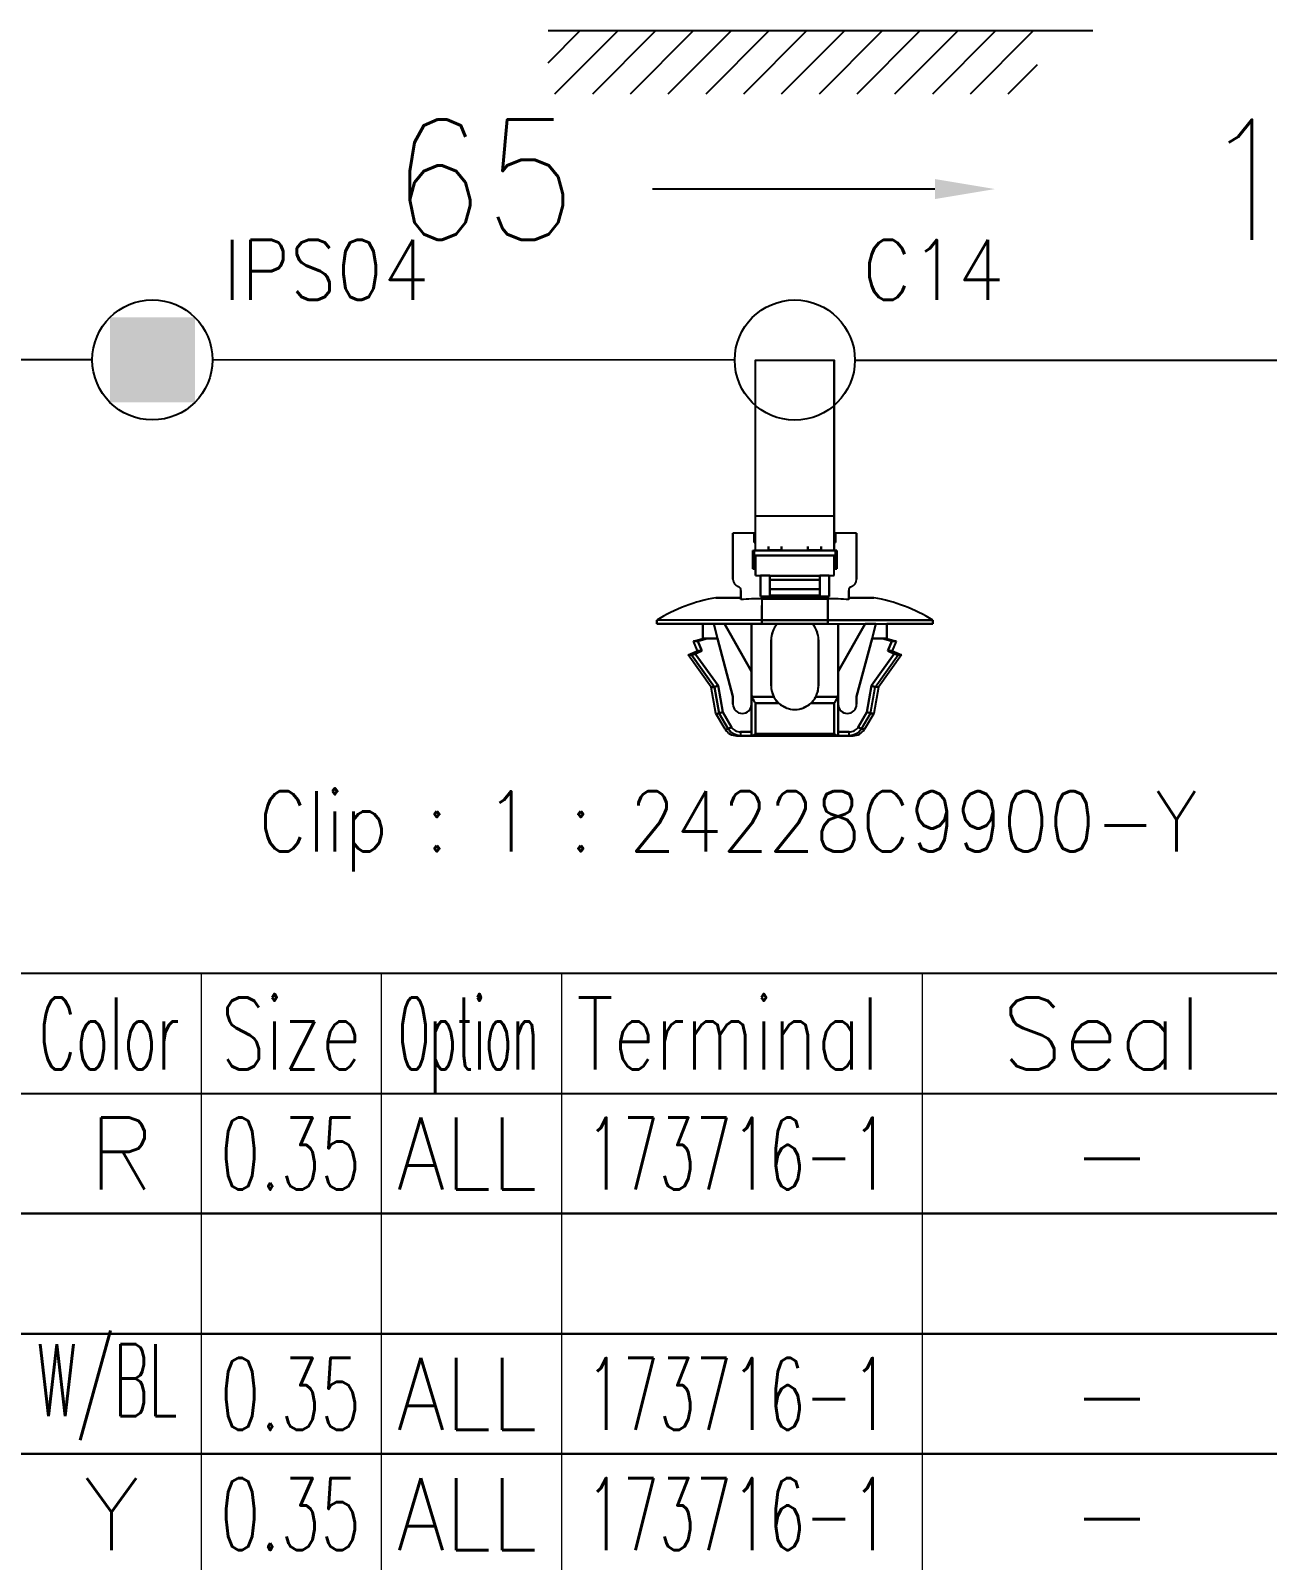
# Model space of a CAD drawing. Header units: inches. Extents: x 47316 to 59086, y 3141 to 11743.
# Drawn here: x 52301.2 to 52352.6, y 8429.2 to 8492.9 of the extents above; entities that cross this region are included whole.
import ezdxf

# ---------------------------------------------------------------- set-up
doc = ezdxf.new("R2010")
doc.units = ezdxf.units.IN
doc.header["$MEASUREMENT"] = 0
doc.styles.get("Standard").update_dxf_attribs({"font": ''})
doc.styles.get('Standard').set_extended_font_data('SimSun')
doc.linetypes.add('_VH_OTCON', pattern='A,0.0001,[7,VeSys.shx,S=0.1,R=0,X=0,Y=0],-0.4,[7,VeSys.shx,S=0.1,R=0,X=0,Y=0],-0.4,["X",Standard,S=1,R=0,X=-0.5,Y=-0.5],-0.0001,[7,VeSys.shx,S=0.1,R=0,X=0,Y=0],-0.4', length=1.2002)

msp = doc.modelspace()

# ---------------------------------------------------------------- linework, layer by layer
at = {"color": 0, "lineweight": -2}
for p, q in [((52322.704, 8491.55, 0), (52324.042, 8492.888, 0)), ((52322.704, 8492.888, 0), (52345.36, 8492.888, 0)), ((52322.986, 8490.26, 0), (52325.614, 8492.888, 0)), ((52324.557, 8490.26, 0), (52327.185, 8492.888, 0)), ((52326.129, 8490.26, 0), (52328.757, 8492.888, 0)), ((52327.7, 8490.26, 0), (52330.328, 8492.888, 0)), ((52329.272, 8490.26, 0), (52331.9, 8492.888, 0)), ((52330.843, 8490.26, 0), (52333.471, 8492.888, 0)), ((52332.415, 8490.26, 0), (52335.043, 8492.888, 0)), ((52333.986, 8490.26, 0), (52336.615, 8492.888, 0)), ((52335.558, 8490.26, 0), (52338.186, 8492.888, 0)), ((52337.129, 8490.26, 0), (52339.758, 8492.888, 0)), ((52338.701, 8490.26, 0), (52341.329, 8492.888, 0)), ((52340.273, 8490.26, 0), (52342.901, 8492.888, 0)), ((52341.844, 8490.26, 0), (52343.066, 8491.482, 0))]:
    msp.add_line(p, q, dxfattribs=at)
at = {"color": 7, "lineweight": -2}
msp.add_line((52338.794, 8486.294), (52327.046, 8486.294), dxfattribs=at)
at = {"color": 0, "linetype": '_VH_OTCON', "lineweight": -2, "ltscale": 5}
for p, q in [((52303.741, 8479.186), (52288.611, 8479.184)), ((52330.465, 8479.179), (52308.741, 8479.186)), ((52335.465, 8479.179), (52374.544, 8479.179))]:
    msp.add_line(p, q, dxfattribs=at)
at = {"color": 0, "ltscale": 0.378893}
msp.add_line((52334.607, 8472.679), (52334.607, 8479.179), dxfattribs=at)
at = {"color": 0, "ltscale": 0.37888}
msp.add_line((52334.607, 8472.679), (52334.607, 8479.179), dxfattribs=at)
at = {"color": 7, "ltscale": 0.108633}
msp.add_line((52331.323, 8471.973), (52331.323, 8474.351), dxfattribs=at)
at = {"color": 7, "ltscale": 0.098454}
msp.add_line((52331.323, 8471.973), (52331.323, 8474.128), dxfattribs=at)
at = {"color": 7, "ltscale": 0.057913}
msp.add_line((52331.323, 8471.973), (52331.323, 8473.24), dxfattribs=at)
at = {"color": 7, "ltscale": 0.0644}
for p, q in [((52331.323, 8471.269), (52331.323, 8472.679)), ((52331.323, 8471.269), (52331.323, 8472.679)), ((52334.607, 8472.679), (52334.607, 8471.269)), ((52334.607, 8471.269), (52334.607, 8472.679))]:
    msp.add_line(p, q, dxfattribs=at)
at = {"color": 7, "ltscale": 0.025}
for p, q in [((52330.393, 8471.425), (52330.393, 8471.973)), ((52332.418, 8471.269), (52331.871, 8471.269)), ((52332.418, 8471.269), (52331.871, 8471.269)), ((52332.418, 8471.261), (52331.871, 8471.261)), ((52334.06, 8471.269), (52333.513, 8471.269)), ((52334.06, 8471.269), (52333.513, 8471.269))]:
    msp.add_line(p, q, dxfattribs=at)
at = {"color": 7, "ltscale": 0.039999}
for p, q in [((52331.269, 8471.973), (52330.393, 8471.973)), ((52331.269, 8471.973), (52330.393, 8471.973)), ((52335.538, 8471.973), (52334.662, 8471.973)), ((52335.538, 8471.973), (52334.662, 8471.973))]:
    msp.add_line(p, q, dxfattribs=at)
at = {"color": 7, "ltscale": 0.022501}
for p, q in [((52330.393, 8471.973), (52330.393, 8471.48)), ((52330.393, 8471.973), (52330.393, 8471.48)), ((52335.538, 8471.973), (52335.538, 8471.48)), ((52335.538, 8471.48), (52335.538, 8471.973))]:
    msp.add_line(p, q, dxfattribs=at)
at = {"color": 7, "ltscale": 0.0175}
for p, q in [((52331.269, 8471.973), (52331.269, 8471.589)), ((52331.269, 8471.973), (52331.269, 8471.589)), ((52331.269, 8471.589), (52331.269, 8471.973)), ((52334.662, 8471.973), (52334.662, 8471.589)), ((52334.662, 8471.589), (52334.662, 8471.973))]:
    msp.add_line(p, q, dxfattribs=at)
at = {"color": 7, "ltscale": 0.002499}
for p, q in [((52331.323, 8471.973), (52331.269, 8471.973)), ((52331.269, 8471.589), (52331.323, 8471.589)), ((52331.323, 8471.589), (52331.269, 8471.589)), ((52334.662, 8471.973), (52334.607, 8471.973)), ((52334.607, 8471.589), (52334.662, 8471.589)), ((52334.662, 8471.589), (52334.607, 8471.589)), ((52331.214, 8471.261), (52331.269, 8471.261)), ((52331.214, 8471.261), (52331.269, 8471.261)), ((52334.717, 8471.261), (52334.662, 8471.261)), ((52334.662, 8471.261), (52334.717, 8471.261)), ((52334.662, 8471.261), (52334.717, 8471.261)), ((52331.269, 8470.55), (52331.323, 8470.55)), ((52331.323, 8470.55), (52331.269, 8470.55)), ((52331.269, 8470.55), (52331.323, 8470.55)), ((52334.607, 8470.55), (52334.662, 8470.55)), ((52334.662, 8470.55), (52334.607, 8470.55)), ((52334.607, 8470.55), (52334.662, 8470.55))]:
    msp.add_line(p, q, dxfattribs=at)
at = {"color": 7, "ltscale": 2.6e-05}
for p, q in [((52331.269, 8471.972), (52331.269, 8471.973)), ((52334.662, 8471.973), (52334.662, 8471.972))]:
    msp.add_line(p, q, dxfattribs=at)
at = {"color": 7, "ltscale": 0.064999}
for p, q in [((52330.393, 8471.48), (52330.393, 8470.057)), ((52330.393, 8471.48), (52330.393, 8470.057)), ((52335.538, 8471.48), (52335.538, 8470.057)), ((52335.538, 8470.057), (52335.538, 8471.48))]:
    msp.add_line(p, q, dxfattribs=at)
at = {"color": 7, "ltscale": 0.0625}
msp.add_line((52330.393, 8470.057), (52330.393, 8471.425), dxfattribs=at)
at = {"color": 7, "ltscale": 0.000629}
msp.add_line((52331.228, 8471.261), (52331.214, 8471.261), dxfattribs=at)
at = {"color": 7, "ltscale": 0.035001}
for p, q in [((52331.214, 8471.261), (52331.214, 8470.495)), ((52331.214, 8470.495), (52331.214, 8471.261)), ((52334.717, 8470.495), (52334.717, 8471.261)), ((52334.717, 8470.495), (52334.717, 8471.261)), ((52334.717, 8471.261), (52334.717, 8470.495)), ((52331.597, 8468.196), (52331.597, 8468.962)), ((52331.597, 8468.196), (52331.597, 8468.962))]:
    msp.add_line(p, q, dxfattribs=at)
at = {"color": 7, "ltscale": 0.154999}
for p, q in [((52331.269, 8471.261), (52334.662, 8471.261)), ((52334.662, 8471.261), (52331.269, 8471.261))]:
    msp.add_line(p, q, dxfattribs=at)
at = {"color": 7, "ltscale": 0.032501}
for p, q in [((52331.269, 8471.261), (52331.269, 8470.55)), ((52331.269, 8471.261), (52331.269, 8470.55)), ((52334.662, 8471.261), (52334.662, 8470.55)), ((52334.662, 8470.55), (52334.662, 8471.261))]:
    msp.add_line(p, q, dxfattribs=at)
at = {"color": 7, "ltscale": 0.021939}
msp.add_line((52331.269, 8471.261), (52331.269, 8470.781), dxfattribs=at)
at = {"color": 7, "ltscale": 0.15}
for p, q in [((52334.607, 8471.042), (52331.323, 8471.042)), ((52331.323, 8471.042), (52334.607, 8471.042)), ((52331.323, 8470.221), (52334.607, 8470.221)), ((52331.323, 8470.221), (52334.607, 8470.221)), ((52334.607, 8463.627), (52331.323, 8463.627)), ((52331.323, 8463.627), (52334.607, 8463.627))]:
    msp.add_line(p, q, dxfattribs=at)
at = {"color": 7, "ltscale": 0.0375}
for p, q in [((52331.323, 8471.042), (52331.323, 8470.221)), ((52331.323, 8470.221), (52331.323, 8471.042)), ((52334.607, 8470.221), (52334.607, 8471.042)), ((52334.607, 8470.221), (52334.607, 8471.042))]:
    msp.add_line(p, q, dxfattribs=at)
at = {"color": 7, "ltscale": 0.0075}
for p, q in [((52331.871, 8471.261), (52331.871, 8471.425)), ((52331.871, 8471.425), (52331.871, 8471.261)), ((52332.418, 8471.425), (52332.418, 8471.261)), ((52332.418, 8471.261), (52332.418, 8471.425)), ((52333.513, 8471.261), (52333.513, 8471.425)), ((52333.513, 8471.425), (52333.513, 8471.261)), ((52334.06, 8471.425), (52334.06, 8471.261)), ((52334.06, 8471.261), (52334.06, 8471.425)), ((52327.219, 8468.36), (52327.219, 8468.196)), ((52327.219, 8468.196), (52327.219, 8468.36)), ((52331.597, 8468.36), (52331.597, 8468.196)), ((52331.597, 8468.196), (52331.597, 8468.36)), ((52334.334, 8468.196), (52334.334, 8468.36)), ((52334.334, 8468.36), (52334.334, 8468.196)), ((52338.712, 8468.36), (52338.712, 8468.196)), ((52338.712, 8468.196), (52338.712, 8468.36)), ((52330.701, 8463.708), (52330.701, 8463.544)), ((52330.701, 8463.708), (52330.701, 8463.544)), ((52331.159, 8463.544), (52331.159, 8463.708)), ((52335.23, 8463.544), (52335.23, 8463.708)), ((52335.23, 8463.544), (52335.23, 8463.708))]:
    msp.add_line(p, q, dxfattribs=at)
at = {"color": 7, "ltscale": 0.000322}
msp.add_line((52332.418, 8471.261), (52332.418, 8471.268), dxfattribs=at)
at = {"color": 7, "ltscale": 0.023056}
msp.add_line((52334.017, 8471.261), (52333.513, 8471.261), dxfattribs=at)
at = {"color": 7, "ltscale": 0.000368}
msp.add_line((52334.06, 8471.269), (52334.06, 8471.261), dxfattribs=at)
at = {"color": 7, "ltscale": 0.004999}
for p, q in [((52331.214, 8470.495), (52331.323, 8470.495)), ((52331.323, 8470.495), (52331.214, 8470.495)), ((52334.607, 8470.495), (52334.717, 8470.495)), ((52334.717, 8470.495), (52334.607, 8470.495))]:
    msp.add_line(p, q, dxfattribs=at)
at = {"color": 7, "ltscale": 0.010562}
msp.add_line((52331.269, 8470.55), (52331.269, 8470.781), dxfattribs=at)
at = {"color": 7, "ltscale": 0.002502}
msp.add_line((52331.323, 8470.495), (52331.323, 8470.55), dxfattribs=at)
at = {"color": 7, "ltscale": 0.040002}
for p, q in [((52331.542, 8470.221), (52331.542, 8469.346)), ((52331.542, 8469.346), (52331.542, 8470.221)), ((52334.388, 8469.346), (52334.388, 8470.221)), ((52334.388, 8469.346), (52334.388, 8470.221)), ((52334.388, 8470.221), (52334.388, 8469.346))]:
    msp.add_line(p, q, dxfattribs=at)
at = {"color": 7, "ltscale": 0.017502}
for p, q in [((52331.926, 8470.221), (52331.542, 8470.221)), ((52334.388, 8470.221), (52334.005, 8470.221))]:
    msp.add_line(p, q, dxfattribs=at)
at = {"color": 7, "ltscale": 0.00087}
for p, q in [((52331.925, 8470.202), (52331.925, 8470.221)), ((52331.925, 8470.221), (52331.925, 8470.202)), ((52334.005, 8470.202), (52334.005, 8470.221)), ((52334.005, 8470.221), (52334.005, 8470.202))]:
    msp.add_line(p, q, dxfattribs=at)
at = {"color": 7, "ltscale": 0.023952}
msp.add_line((52331.925, 8469.697), (52331.925, 8470.221), dxfattribs=at)
at = {"color": 7, "ltscale": 0.013786}
msp.add_line((52330.721, 8469.291), (52330.721, 8469.593), dxfattribs=at)
at = {"color": 7, "ltscale": 0.017471}
for p, q in [((52330.721, 8469.21), (52330.721, 8469.593)), ((52335.209, 8469.21), (52335.209, 8469.593))]:
    msp.add_line(p, q, dxfattribs=at)
at = {"color": 7, "ltscale": 0.017476}
for p, q in [((52330.721, 8469.593), (52330.721, 8469.21)), ((52335.209, 8469.593), (52335.209, 8469.21))]:
    msp.add_line(p, q, dxfattribs=at)
at = {"color": 7, "ltscale": 0.007443}
for p, q in [((52331.925, 8470.039), (52331.925, 8470.202)), ((52331.925, 8470.202), (52331.925, 8470.039)), ((52334.005, 8470.039), (52334.005, 8470.202)), ((52334.005, 8470.202), (52334.005, 8470.039))]:
    msp.add_line(p, q, dxfattribs=at)
at = {"color": 7, "ltscale": 0.095001}
for p, q in [((52331.925, 8470.202), (52334.005, 8470.202)), ((52334.005, 8470.202), (52331.925, 8470.202)), ((52331.925, 8470.039), (52334.005, 8470.039)), ((52334.005, 8470.039), (52331.925, 8470.039)), ((52334.005, 8469.649), (52331.925, 8469.649)), ((52331.925, 8469.649), (52334.005, 8469.649)), ((52334.005, 8469.377), (52331.925, 8469.377))]:
    msp.add_line(p, q, dxfattribs=at)
at = {"color": 7, "ltscale": 0.017839}
for p, q in [((52331.925, 8469.649), (52331.925, 8470.039)), ((52331.925, 8470.039), (52331.925, 8469.649)), ((52334.005, 8469.649), (52334.005, 8470.039)), ((52334.005, 8470.039), (52334.005, 8469.649))]:
    msp.add_line(p, q, dxfattribs=at)
at = {"color": 7, "ltscale": 0.014789}
msp.add_line((52331.925, 8469.669), (52331.925, 8469.346), dxfattribs=at)
at = {"color": 7, "ltscale": 0.013841}
for p, q in [((52331.925, 8469.346), (52331.925, 8469.649)), ((52334.005, 8469.649), (52334.005, 8469.346))]:
    msp.add_line(p, q, dxfattribs=at)
at = {"color": 7, "ltscale": 0.012407}
for p, q in [((52331.925, 8469.377), (52331.925, 8469.649)), ((52334.005, 8469.377), (52334.005, 8469.649))]:
    msp.add_line(p, q, dxfattribs=at)
at = {"color": 7, "ltscale": 0.047501}
for p, q in [((52329.682, 8469.291), (52330.721, 8469.291)), ((52330.721, 8469.291), (52329.682, 8469.291)), ((52335.209, 8469.291), (52336.249, 8469.291)), ((52336.249, 8469.291), (52335.209, 8469.291))]:
    msp.add_line(p, q, dxfattribs=at)
at = {"color": 7, "ltscale": 0.00369}
for p, q in [((52330.721, 8469.21), (52330.721, 8469.291)), ((52335.209, 8469.291), (52335.209, 8469.21))]:
    msp.add_line(p, q, dxfattribs=at)
at = {"color": 7, "ltscale": 0.129999}
for p, q in [((52331.542, 8469.346), (52334.388, 8469.346)), ((52334.388, 8469.346), (52331.542, 8469.346))]:
    msp.add_line(p, q, dxfattribs=at)
at = {"color": 7, "ltscale": 0.040567}
for p, q in [((52331.597, 8469.249), (52331.597, 8468.36)), ((52334.334, 8469.249), (52334.334, 8468.36))]:
    msp.add_line(p, q, dxfattribs=at)
at = {"color": 7, "ltscale": 0.125}
for p, q in [((52334.334, 8469.249), (52331.597, 8469.249)), ((52331.597, 8469.249), (52334.334, 8469.249)), ((52334.334, 8468.36), (52331.597, 8468.36)), ((52331.597, 8468.36), (52334.334, 8468.36)), ((52334.334, 8468.196), (52331.597, 8468.196)), ((52331.597, 8468.196), (52334.334, 8468.196))]:
    msp.add_line(p, q, dxfattribs=at)
at = {"color": 7, "ltscale": 0.040569}
for p, q in [((52331.597, 8469.249), (52331.597, 8468.36)), ((52334.334, 8468.36), (52334.334, 8469.249))]:
    msp.add_line(p, q, dxfattribs=at)
at = {"color": 7, "ltscale": 0.001447}
msp.add_line((52334.005, 8469.377), (52334.005, 8469.346), dxfattribs=at)
at = {"color": 7, "ltscale": 0.02751}
msp.add_line((52334.334, 8468.36), (52334.334, 8468.962), dxfattribs=at)
msp.add_line((52334.334, 8468.36), (52334.334, 8468.962), dxfattribs=at)
at = {"color": 7, "ltscale": 0.2}
for p, q in [((52331.597, 8468.36), (52327.219, 8468.36)), ((52331.597, 8468.36), (52327.219, 8468.36)), ((52338.712, 8468.36), (52334.334, 8468.36)), ((52334.334, 8468.36), (52338.712, 8468.36)), ((52331.597, 8468.196), (52327.219, 8468.196)), ((52327.219, 8468.196), (52331.597, 8468.196)), ((52334.334, 8468.196), (52338.712, 8468.196)), ((52334.334, 8468.196), (52338.712, 8468.196))]:
    msp.add_line(p, q, dxfattribs=at)
at = {"color": 7, "ltscale": 0.087396}
for p, q in [((52327.219, 8468.196), (52329.132, 8468.196)), ((52338.712, 8468.196), (52336.799, 8468.196)), ((52338.712, 8468.196), (52336.799, 8468.196))]:
    msp.add_line(p, q, dxfattribs=at)
at = {"color": 7, "ltscale": 0.0875}
for p, q in [((52329.134, 8468.196), (52327.219, 8468.196)), ((52331.98, 8465.624), (52331.98, 8467.54)), ((52331.98, 8467.54), (52331.98, 8465.624)), ((52333.951, 8467.54), (52333.951, 8465.624)), ((52333.951, 8465.624), (52333.951, 8467.54)), ((52333.951, 8465.624), (52333.951, 8467.54))]:
    msp.add_line(p, q, dxfattribs=at)
at = {"color": 7, "ltscale": 0.027499}
for p, q in [((52329.134, 8467.594), (52329.134, 8468.196)), ((52329.134, 8468.196), (52329.134, 8467.594)), ((52336.796, 8467.594), (52336.796, 8468.196)), ((52336.796, 8468.196), (52336.796, 8467.594))]:
    msp.add_line(p, q, dxfattribs=at)
at = {"color": 7, "ltscale": 0.028456}
for p, q in [((52329.752, 8467.594), (52329.592, 8468.196)), ((52329.592, 8468.196), (52329.752, 8467.594)), ((52336.178, 8467.594), (52336.339, 8468.196)), ((52336.339, 8468.196), (52336.178, 8467.594))]:
    msp.add_line(p, q, dxfattribs=at)
at = {"color": 7, "ltscale": 0.020602}
for p, q in [((52329.592, 8468.196), (52330.043, 8468.196)), ((52336.339, 8468.196), (52335.888, 8468.196)), ((52336.339, 8468.196), (52335.888, 8468.196))]:
    msp.add_line(p, q, dxfattribs=at)
at = {"color": 7, "ltscale": 0.020749}
msp.add_line((52330.046, 8468.196), (52329.592, 8468.196), dxfattribs=at)
at = {"color": 7, "ltscale": 0.015289}
msp.add_line((52330.21, 8467.906), (52330.046, 8468.197), dxfattribs=at)
at = {"color": 7, "ltscale": 0.015242}
for p, q in [((52330.046, 8468.197), (52330.21, 8467.906)), ((52335.721, 8467.906), (52335.885, 8468.197))]:
    msp.add_line(p, q, dxfattribs=at)
at = {"color": 7, "ltscale": 0.02697}
msp.add_line((52330.501, 8467.392), (52330.21, 8467.906), dxfattribs=at)
at = {"color": 7, "ltscale": 0.026985}
for p, q in [((52330.21, 8467.906), (52330.501, 8467.392)), ((52335.43, 8467.392), (52335.721, 8467.906))]:
    msp.add_line(p, q, dxfattribs=at)
at = {"color": 7, "ltscale": 0.089999}
for p, q in [((52331.159, 8468.196), (52331.159, 8466.226)), ((52331.159, 8466.226), (52331.159, 8468.196)), ((52334.771, 8466.226), (52334.771, 8468.196)), ((52334.771, 8468.196), (52334.771, 8466.226))]:
    msp.add_line(p, q, dxfattribs=at)
at = {"color": 7, "ltscale": 0.02701}
msp.add_line((52335.721, 8467.907), (52335.43, 8467.392), dxfattribs=at)
at = {"color": 7, "ltscale": 0.015215}
msp.add_line((52335.885, 8468.197), (52335.721, 8467.907), dxfattribs=at)
at = {"color": 7, "ltscale": 0.019}
msp.add_line((52328.533, 8466.91), (52328.915, 8467.074), dxfattribs=at)
at = {"color": 7, "ltscale": 0.018183}
msp.add_line((52328.752, 8467.485), (52329.134, 8467.594), dxfattribs=at)
at = {"color": 7, "ltscale": 0.008429}
for p, q in [((52328.936, 8467.485), (52328.752, 8467.485)), ((52336.83, 8467.074), (52337.015, 8467.074))]:
    msp.add_line(p, q, dxfattribs=at)
at = {"color": 7, "ltscale": 0.020195}
for p, q in [((52328.916, 8467.074), (52328.752, 8467.485)), ((52328.936, 8467.485), (52329.1, 8467.074)), ((52329.1, 8467.074), (52328.936, 8467.485)), ((52336.995, 8467.485), (52336.83, 8467.074)), ((52336.83, 8467.074), (52336.995, 8467.485)), ((52337.179, 8467.485), (52337.015, 8467.074))]:
    msp.add_line(p, q, dxfattribs=at)
at = {"color": 7, "ltscale": 0.008438}
msp.add_line((52328.752, 8467.485), (52328.936, 8467.485), dxfattribs=at)
at = {"color": 7, "ltscale": 0.002185}
msp.add_line((52328.842, 8467.485), (52328.794, 8467.485), dxfattribs=at)
at = {"color": 7, "ltscale": 0.013619}
for p, q in [((52329.1, 8467.074), (52328.826, 8466.957)), ((52328.826, 8466.957), (52329.1, 8467.074)), ((52336.83, 8467.074), (52337.104, 8466.957)), ((52337.104, 8466.957), (52336.83, 8467.074))]:
    msp.add_line(p, q, dxfattribs=at)
at = {"color": 7, "ltscale": 0.0009}
msp.add_line((52328.935, 8467.074), (52328.915, 8467.074), dxfattribs=at)
at = {"color": 7, "ltscale": 0.000912}
for p, q in [((52328.916, 8467.074), (52328.936, 8467.074)), ((52337.159, 8467.485), (52337.179, 8467.485))]:
    msp.add_line(p, q, dxfattribs=at)
at = {"color": 7, "ltscale": 0.002856}
msp.add_line((52328.923, 8467.074), (52328.985, 8467.074), dxfattribs=at)
at = {"color": 7, "ltscale": 0.002869}
msp.add_line((52328.986, 8467.074), (52328.923, 8467.074), dxfattribs=at)
at = {"color": 7, "ltscale": 0.002832}
msp.add_line((52328.997, 8467.074), (52328.935, 8467.074), dxfattribs=at)
at = {"color": 7, "ltscale": 0.018199}
for p, q in [((52329.319, 8467.594), (52328.936, 8467.485)), ((52328.936, 8467.485), (52329.319, 8467.594)), ((52336.612, 8467.594), (52336.995, 8467.485)), ((52336.995, 8467.485), (52336.612, 8467.594))]:
    msp.add_line(p, q, dxfattribs=at)
at = {"color": 7, "ltscale": 0.00282}
for p, q in [((52328.936, 8467.074), (52328.998, 8467.074)), ((52337.097, 8467.485), (52337.159, 8467.485))]:
    msp.add_line(p, q, dxfattribs=at)
at = {"color": 7, "ltscale": 0.004715}
msp.add_line((52329.1, 8467.074), (52328.997, 8467.074), dxfattribs=at)
at = {"color": 7, "ltscale": 0.004687}
msp.add_line((52328.998, 8467.074), (52329.1, 8467.074), dxfattribs=at)
at = {"color": 7, "ltscale": 0.000342}
for p, q in [((52329.142, 8467.594), (52329.134, 8467.594)), ((52336.796, 8467.594), (52336.789, 8467.594))]:
    msp.add_line(p, q, dxfattribs=at)
at = {"color": 7, "ltscale": 0.006641}
msp.add_line((52329.134, 8467.594), (52329.28, 8467.594), dxfattribs=at)
at = {"color": 7, "ltscale": 0.002142}
msp.add_line((52329.181, 8467.594), (52329.134, 8467.594), dxfattribs=at)
at = {"color": 7, "ltscale": 0.00033}
for p, q in [((52329.134, 8467.594), (52329.142, 8467.594)), ((52336.789, 8467.594), (52336.796, 8467.594)), ((52337.015, 8467.074), (52337.008, 8467.074))]:
    msp.add_line(p, q, dxfattribs=at)
at = {"color": 7, "ltscale": 0.002136}
msp.add_line((52329.134, 8467.594), (52329.181, 8467.594), dxfattribs=at)
at = {"color": 7, "ltscale": 0.001825}
msp.add_line((52329.142, 8467.594), (52329.181, 8467.594), dxfattribs=at)
at = {"color": 7, "ltscale": 0.003674}
for p, q in [((52329.222, 8467.594), (52329.142, 8467.594)), ((52336.789, 8467.594), (52336.708, 8467.594))]:
    msp.add_line(p, q, dxfattribs=at)
at = {"color": 7, "ltscale": 0.006299}
msp.add_line((52329.319, 8467.594), (52329.181, 8467.594), dxfattribs=at)
at = {"color": 7, "ltscale": 0.006305}
msp.add_line((52329.181, 8467.594), (52329.319, 8467.594), dxfattribs=at)
at = {"color": 7, "ltscale": 0.00329}
msp.add_line((52329.294, 8467.594), (52329.222, 8467.594), dxfattribs=at)
at = {"color": 7, "ltscale": 0.019785}
for p, q in [((52329.752, 8467.594), (52329.319, 8467.594)), ((52329.319, 8467.594), (52329.752, 8467.594)), ((52336.178, 8467.594), (52336.612, 8467.594)), ((52336.612, 8467.594), (52336.178, 8467.594))]:
    msp.add_line(p, q, dxfattribs=at)
at = {"color": 7, "ltscale": 0.11383}
for p, q in [((52330.393, 8465.186), (52329.752, 8467.594)), ((52329.752, 8467.594), (52330.393, 8465.186)), ((52335.538, 8465.186), (52336.178, 8467.594)), ((52336.178, 8467.594), (52335.538, 8465.186))]:
    msp.add_line(p, q, dxfattribs=at)
at = {"color": 7, "ltscale": 0.065039}
msp.add_line((52331.159, 8466.226), (52330.459, 8467.466), dxfattribs=at)
at = {"color": 7, "ltscale": 0.06116}
msp.add_line((52331.159, 8466.226), (52330.501, 8467.392), dxfattribs=at)
at = {"color": 7, "ltscale": 0.061156}
for p, q in [((52330.501, 8467.392), (52331.159, 8466.226)), ((52334.771, 8466.226), (52335.43, 8467.392))]:
    msp.add_line(p, q, dxfattribs=at)
at = {"color": 7, "ltscale": 0.040697}
msp.add_line((52331.159, 8466.43), (52331.159, 8467.321), dxfattribs=at)
at = {"color": 7, "ltscale": 0.040701}
msp.add_line((52331.159, 8467.321), (52331.159, 8466.43), dxfattribs=at)
at = {"color": 7, "ltscale": 0.064963}
msp.add_line((52335.471, 8467.464), (52334.771, 8466.226), dxfattribs=at)
at = {"color": 7, "ltscale": 0.061161}
msp.add_line((52335.43, 8467.392), (52334.771, 8466.226), dxfattribs=at)
at = {"color": 7, "ltscale": 0.008441}
for p, q in [((52336.796, 8467.594), (52336.612, 8467.594)), ((52336.612, 8467.594), (52336.796, 8467.594)), ((52337.015, 8467.074), (52336.83, 8467.074))]:
    msp.add_line(p, q, dxfattribs=at)
at = {"color": 7, "ltscale": 0.008432}
msp.add_line((52336.612, 8467.594), (52336.796, 8467.594), dxfattribs=at)
at = {"color": 7, "ltscale": 0.00434}
msp.add_line((52336.708, 8467.594), (52336.613, 8467.594), dxfattribs=at)
at = {"color": 7, "ltscale": 0.002209}
msp.add_line((52336.741, 8467.594), (52336.789, 8467.594), dxfattribs=at)
at = {"color": 7, "ltscale": 0.000286}
for p, q in [((52336.795, 8467.593), (52336.789, 8467.594)), ((52336.789, 8467.594), (52336.795, 8467.593))]:
    msp.add_line(p, q, dxfattribs=at)
at = {"color": 7, "ltscale": 0.018174}
msp.add_line((52336.796, 8467.594), (52337.179, 8467.485), dxfattribs=at)
at = {"color": 7, "ltscale": 0.004291}
msp.add_line((52336.924, 8467.074), (52336.83, 8467.074), dxfattribs=at)
at = {"color": 7, "ltscale": 0.003809}
msp.add_line((52337.008, 8467.074), (52336.924, 8467.074), dxfattribs=at)
at = {"color": 7, "ltscale": 0.001593}
msp.add_line((52336.973, 8467.074), (52337.008, 8467.074), dxfattribs=at)
at = {"color": 7, "ltscale": 0.004681}
for p, q in [((52337.097, 8467.485), (52336.995, 8467.485)), ((52336.995, 8467.485), (52337.097, 8467.485))]:
    msp.add_line(p, q, dxfattribs=at)
at = {"color": 7, "ltscale": 0.000327}
msp.add_line((52337.008, 8467.074), (52337.015, 8467.074), dxfattribs=at)
at = {"color": 7, "ltscale": 0.019025}
msp.add_line((52337.015, 8467.074), (52337.398, 8466.91), dxfattribs=at)
at = {"color": 7, "ltscale": 0.002823}
msp.add_line((52337.159, 8467.485), (52337.097, 8467.485), dxfattribs=at)
at = {"color": 7, "ltscale": 0.000925}
msp.add_line((52337.179, 8467.485), (52337.159, 8467.485), dxfattribs=at)
at = {"color": 7, "ltscale": 4.3e-05}
msp.add_line((52328.533, 8466.91), (52328.534, 8466.91), dxfattribs=at)
at = {"color": 7, "ltscale": 0.075271}
for p, q in [((52329.49, 8465.569), (52328.533, 8466.91)), ((52328.668, 8466.91), (52329.625, 8465.569)), ((52329.625, 8465.569), (52328.668, 8466.91)), ((52336.305, 8465.569), (52337.263, 8466.91)), ((52337.398, 8466.91), (52336.44, 8465.569))]:
    msp.add_line(p, q, dxfattribs=at)
at = {"color": 7, "ltscale": 4.9e-05}
msp.add_line((52328.533, 8466.91), (52328.534, 8466.91), dxfattribs=at)
at = {"color": 7, "ltscale": 0.000903}
msp.add_line((52328.534, 8466.91), (52328.553, 8466.91), dxfattribs=at)
at = {"color": 7, "ltscale": 0.000916}
msp.add_line((52328.534, 8466.91), (52328.554, 8466.91), dxfattribs=at)
at = {"color": 7, "ltscale": 0.005222}
msp.add_line((52328.553, 8466.91), (52328.668, 8466.91), dxfattribs=at)
at = {"color": 7, "ltscale": 0.005249}
msp.add_line((52328.554, 8466.91), (52328.669, 8466.91), dxfattribs=at)
at = {"color": 7, "ltscale": 0.074459}
for p, q in [((52328.826, 8466.957), (52329.774, 8465.631)), ((52329.774, 8465.631), (52328.826, 8466.957)), ((52337.104, 8466.957), (52336.157, 8465.631)), ((52336.157, 8465.631), (52337.104, 8466.957))]:
    msp.add_line(p, q, dxfattribs=at)
at = {"color": 7, "ltscale": 0.075264}
msp.add_line((52336.305, 8465.569), (52337.263, 8466.91), dxfattribs=at)
at = {"color": 7, "ltscale": 0.006177}
msp.add_line((52337.263, 8466.91), (52337.398, 8466.91), dxfattribs=at)
at = {"color": 7, "ltscale": 0.006165}
for p, q in [((52337.398, 8466.91), (52337.263, 8466.91)), ((52336.44, 8465.569), (52336.305, 8465.569)), ((52336.44, 8465.569), (52336.305, 8465.569))]:
    msp.add_line(p, q, dxfattribs=at)
at = {"color": 7, "ltscale": 0.039936}
for p, q in [((52331.159, 8466.226), (52331.159, 8465.352)), ((52331.159, 8465.352), (52331.159, 8466.226)), ((52334.771, 8465.352), (52334.771, 8466.226)), ((52334.771, 8466.226), (52334.771, 8465.352))]:
    msp.add_line(p, q, dxfattribs=at)
at = {"color": 7, "ltscale": 0.048712}
msp.add_line((52331.159, 8465.16), (52331.159, 8466.226), dxfattribs=at)
at = {"color": 7, "ltscale": 0.006168}
for p, q in [((52329.625, 8465.569), (52329.49, 8465.569)), ((52329.49, 8465.569), (52329.625, 8465.569))]:
    msp.add_line(p, q, dxfattribs=at)
at = {"color": 7, "ltscale": 0.05076}
for p, q in [((52329.682, 8464.475), (52329.49, 8465.569)), ((52336.44, 8465.569), (52336.249, 8464.475))]:
    msp.add_line(p, q, dxfattribs=at)
at = {"color": 7, "ltscale": 0.002621}
for p, q in [((52329.629, 8465.57), (52329.682, 8465.592)), ((52329.682, 8465.592), (52329.629, 8465.57)), ((52336.248, 8465.592), (52336.301, 8465.57)), ((52336.301, 8465.57), (52336.248, 8465.592))]:
    msp.add_line(p, q, dxfattribs=at)
at = {"color": 7, "ltscale": 0.050773}
for p, q in [((52329.629, 8465.57), (52329.821, 8464.475)), ((52329.821, 8464.475), (52329.629, 8465.57)), ((52336.11, 8464.475), (52336.301, 8465.57))]:
    msp.add_line(p, q, dxfattribs=at)
at = {"color": 7, "ltscale": 0.000205}
for p, q in [((52329.682, 8465.592), (52329.686, 8465.594)), ((52329.686, 8465.594), (52329.682, 8465.592)), ((52336.244, 8465.594), (52336.248, 8465.592)), ((52336.248, 8465.592), (52336.244, 8465.594))]:
    msp.add_line(p, q, dxfattribs=at)
at = {"color": 7, "ltscale": 0.004321}
for p, q in [((52329.686, 8465.594), (52329.774, 8465.631)), ((52329.774, 8465.631), (52329.686, 8465.594)), ((52336.157, 8465.631), (52336.244, 8465.594)), ((52336.244, 8465.594), (52336.157, 8465.631))]:
    msp.add_line(p, q, dxfattribs=at)
at = {"color": 7, "ltscale": 0.051095}
for p, q in [((52329.774, 8465.631), (52329.966, 8464.529)), ((52329.966, 8464.529), (52329.774, 8465.631)), ((52336.157, 8465.631), (52335.964, 8464.529)), ((52335.964, 8464.529), (52336.157, 8465.631))]:
    msp.add_line(p, q, dxfattribs=at)
at = {"color": 7, "ltscale": 0.014999}
for p, q in [((52330.393, 8464.858), (52330.393, 8465.186)), ((52330.393, 8465.186), (52330.393, 8464.858)), ((52335.538, 8464.858), (52335.538, 8465.186)), ((52335.538, 8464.858), (52335.538, 8465.186)), ((52335.538, 8465.186), (52335.538, 8464.858))]:
    msp.add_line(p, q, dxfattribs=at)
at = {"color": 7, "ltscale": 0.082565}
for p, q in [((52331.159, 8463.544), (52331.159, 8465.352)), ((52331.159, 8465.352), (52331.159, 8463.544)), ((52334.771, 8465.352), (52334.771, 8463.544)), ((52334.771, 8463.544), (52334.771, 8465.352))]:
    msp.add_line(p, q, dxfattribs=at)
at = {"color": 7, "ltscale": 0.008279}
msp.add_line((52331.159, 8464.978), (52331.159, 8465.16), dxfattribs=at)
at = {"color": 7, "ltscale": 0.041339}
for p, q in [((52331.187, 8465.168), (52332.092, 8465.168)), ((52332.092, 8465.168), (52331.187, 8465.168)), ((52333.839, 8465.168), (52334.744, 8465.168)), ((52334.744, 8465.168), (52333.839, 8465.168))]:
    msp.add_line(p, q, dxfattribs=at)
at = {"color": 7, "ltscale": 0.002634}
for p, q in [((52331.187, 8465.168), (52331.207, 8465.114)), ((52334.723, 8465.114), (52334.744, 8465.168))]:
    msp.add_line(p, q, dxfattribs=at)
at = {"color": 7, "ltscale": 0.002635}
for p, q in [((52331.207, 8465.114), (52331.187, 8465.168)), ((52334.744, 8465.168), (52334.723, 8465.114))]:
    msp.add_line(p, q, dxfattribs=at)
at = {"color": 7, "ltscale": 0.050769}
msp.add_line((52336.11, 8464.475), (52336.305, 8465.569), dxfattribs=at)
at = {"color": 7, "ltscale": 0.002806}
for p, q in [((52329.821, 8464.475), (52329.878, 8464.497)), ((52336.052, 8464.497), (52336.11, 8464.475))]:
    msp.add_line(p, q, dxfattribs=at)
at = {"color": 7, "ltscale": 0.00266}
for p, q in [((52329.876, 8464.495), (52329.821, 8464.475)), ((52336.11, 8464.475), (52336.055, 8464.495))]:
    msp.add_line(p, q, dxfattribs=at)
at = {"color": 7, "ltscale": 0.004276}
for p, q in [((52329.878, 8464.497), (52329.966, 8464.529)), ((52329.966, 8464.529), (52329.879, 8464.496)), ((52336.052, 8464.496), (52335.964, 8464.529)), ((52335.964, 8464.529), (52336.052, 8464.497))]:
    msp.add_line(p, q, dxfattribs=at)
at = {"color": 7, "ltscale": 0.0329}
for p, q in [((52329.966, 8464.529), (52330.332, 8463.908)), ((52330.332, 8463.908), (52329.966, 8464.529)), ((52335.964, 8464.529), (52335.599, 8463.908)), ((52335.599, 8463.908), (52335.964, 8464.529))]:
    msp.add_line(p, q, dxfattribs=at)
at = {"color": 7, "ltscale": 0.005516}
msp.add_line((52331.159, 8464.858), (52331.159, 8464.978), dxfattribs=at)
at = {"color": 7, "ltscale": 0.052501}
msp.add_line((52331.159, 8463.708), (52331.159, 8464.858), dxfattribs=at)
at = {"color": 7, "ltscale": 0.044711}
for p, q in [((52332.302, 8464.895), (52331.323, 8464.895)), ((52331.323, 8464.895), (52332.302, 8464.895)), ((52334.607, 8464.895), (52333.628, 8464.895)), ((52333.628, 8464.895), (52334.607, 8464.895))]:
    msp.add_line(p, q, dxfattribs=at)
at = {"color": 7, "ltscale": 0.057954}
for p, q in [((52331.323, 8464.895), (52331.323, 8463.627)), ((52331.323, 8463.627), (52331.323, 8464.895)), ((52334.607, 8463.627), (52334.607, 8464.895)), ((52334.607, 8464.895), (52334.607, 8463.627))]:
    msp.add_line(p, q, dxfattribs=at)
at = {"color": 7, "ltscale": 0.001863}
msp.add_line((52332.274, 8464.923), (52332.303, 8464.895), dxfattribs=at)
at = {"color": 7, "ltscale": 0.000505}
msp.add_line((52332.302, 8464.895), (52332.294, 8464.903), dxfattribs=at)
at = {"color": 7, "ltscale": 0.000598}
msp.add_line((52333.628, 8464.895), (52333.638, 8464.904), dxfattribs=at)
at = {"color": 7, "ltscale": 0.006223}
for p, q in [((52329.682, 8464.475), (52329.818, 8464.475)), ((52329.682, 8464.475), (52329.818, 8464.475)), ((52336.249, 8464.475), (52336.113, 8464.475))]:
    msp.add_line(p, q, dxfattribs=at)
at = {"color": 7, "ltscale": 0.034946}
for p, q in [((52330.07, 8463.815), (52329.682, 8464.475)), ((52336.249, 8464.475), (52335.861, 8463.815))]:
    msp.add_line(p, q, dxfattribs=at)
at = {"color": 7, "ltscale": 0.034208}
for p, q in [((52330.198, 8463.829), (52329.818, 8464.475)), ((52335.733, 8463.829), (52336.113, 8464.475))]:
    msp.add_line(p, q, dxfattribs=at)
at = {"color": 7, "ltscale": 0.000128}
for p, q in [((52329.821, 8464.475), (52329.818, 8464.475)), ((52336.113, 8464.475), (52336.11, 8464.475)), ((52336.11, 8464.475), (52336.113, 8464.475))]:
    msp.add_line(p, q, dxfattribs=at)
at = {"color": 7, "ltscale": 0.034163}
for p, q in [((52329.821, 8464.475), (52330.198, 8463.829)), ((52335.733, 8463.829), (52336.11, 8464.475))]:
    msp.add_line(p, q, dxfattribs=at)
at = {"color": 7, "ltscale": 0.007092}
for p, q in [((52330.332, 8463.908), (52330.198, 8463.829)), ((52330.198, 8463.829), (52330.332, 8463.908)), ((52335.733, 8463.829), (52335.599, 8463.908)), ((52335.599, 8463.908), (52335.733, 8463.829))]:
    msp.add_line(p, q, dxfattribs=at)
at = {"color": 7, "ltscale": 0.006219}
msp.add_line((52336.113, 8464.475), (52336.249, 8464.475), dxfattribs=at)
at = {"color": 7, "ltscale": 0.005864}
msp.add_line((52330.07, 8463.814), (52330.198, 8463.829), dxfattribs=at)
at = {"color": 7, "ltscale": 0.005865}
for p, q in [((52330.07, 8463.814), (52330.198, 8463.829)), ((52335.733, 8463.829), (52335.86, 8463.814))]:
    msp.add_line(p, q, dxfattribs=at)
at = {"color": 7, "ltscale": 0.015729}
msp.add_line((52330.887, 8463.544), (52330.542, 8463.544), dxfattribs=at)
at = {"color": 7, "ltscale": 0.015717}
msp.add_line((52330.543, 8463.544), (52330.887, 8463.544), dxfattribs=at)
at = {"color": 7, "ltscale": 0.020941}
for p, q in [((52330.701, 8463.708), (52331.159, 8463.708)), ((52331.159, 8463.708), (52330.701, 8463.708)), ((52331.159, 8463.544), (52330.701, 8463.544)), ((52330.701, 8463.544), (52331.159, 8463.544)), ((52335.23, 8463.708), (52334.771, 8463.708)), ((52334.771, 8463.708), (52335.23, 8463.708)), ((52335.23, 8463.544), (52334.771, 8463.544)), ((52334.771, 8463.544), (52335.23, 8463.544))]:
    msp.add_line(p, q, dxfattribs=at)
at = {"color": 7, "ltscale": 0.012512}
for p, q in [((52331.16, 8463.544), (52330.887, 8463.544)), ((52335.044, 8463.544), (52334.77, 8463.544))]:
    msp.add_line(p, q, dxfattribs=at)
at = {"color": 7, "ltscale": 0.000995}
for p, q in [((52331.181, 8463.544), (52331.159, 8463.544)), ((52331.159, 8463.544), (52331.181, 8463.544)), ((52334.771, 8463.544), (52334.75, 8463.544)), ((52334.75, 8463.544), (52334.771, 8463.544))]:
    msp.add_line(p, q, dxfattribs=at)
at = {"color": 7, "ltscale": 0.163214}
msp.add_line((52334.752, 8463.544), (52331.179, 8463.544), dxfattribs=at)
at = {"color": 7, "ltscale": 0.163013}
msp.add_line((52331.181, 8463.544), (52334.75, 8463.544), dxfattribs=at)
at = {"color": 7, "ltscale": 0.000399}
msp.add_line((52334.743, 8463.545), (52334.752, 8463.544), dxfattribs=at)
at = {"color": 7, "ltscale": 0.012915}
msp.add_line((52335.327, 8463.544), (52335.044, 8463.544), dxfattribs=at)
at = {"color": 7, "ltscale": 0.004422}
msp.add_line((52335.23, 8463.544), (52335.327, 8463.544), dxfattribs=at)
at = {"color": 7, "ltscale": 0.006183}
msp.add_line((52335.365, 8463.544), (52335.23, 8463.544), dxfattribs=at)
at = {"color": 7, "ltscale": 0.007248}
msp.add_line((52335.23, 8463.544), (52335.389, 8463.544), dxfattribs=at)
at = {"color": 7, "ltscale": 0.001605}
msp.add_line((52335.345, 8463.544), (52335.38, 8463.544), dxfattribs=at)
at = {"color": 7, "ltscale": 0.00587}
msp.add_line((52335.861, 8463.814), (52335.733, 8463.829), dxfattribs=at)
at = {"color": 0, "linetype": 'Continuous', "lineweight": -2}
for p, q in [((52285.777, 8453.66), (52450.777, 8453.66)), ((52285.777, 8448.66), (52450.777, 8448.66))]:
    msp.add_line(p, q, dxfattribs=at)
at = {"color": 7, "linetype": 'Continuous', "lineweight": 15}
for p, q in [((52308.277, 8448.66), (52308.277, 8453.66)), ((52315.777, 8448.66), (52315.777, 8453.66)), ((52323.277, 8448.66), (52323.277, 8453.66)), ((52338.277, 8448.66), (52338.277, 8453.66))]:
    msp.add_line(p, q, dxfattribs=at)
at = {"color": 102, "linetype": 'Continuous', "lineweight": 15}
for p, q in [((52308.277, 8443.66), (52308.277, 8448.66)), ((52315.777, 8443.66), (52315.777, 8448.66)), ((52323.277, 8443.66), (52323.277, 8448.66)), ((52338.277, 8443.66), (52338.277, 8448.66)), ((52308.277, 8438.66), (52308.277, 8443.66)), ((52315.777, 8438.66), (52315.777, 8443.66)), ((52323.277, 8438.66), (52323.277, 8443.66)), ((52338.277, 8438.66), (52338.277, 8443.66)), ((52308.277, 8433.66), (52308.277, 8438.66)), ((52315.777, 8433.66), (52315.777, 8438.66)), ((52323.277, 8433.66), (52323.277, 8438.66)), ((52338.277, 8433.66), (52338.277, 8438.66)), ((52308.277, 8428.66), (52308.277, 8433.66)), ((52315.777, 8428.66), (52315.777, 8433.66)), ((52323.277, 8428.66), (52323.277, 8433.66)), ((52338.277, 8428.66), (52338.277, 8433.66))]:
    msp.add_line(p, q, dxfattribs=at)
at = {"color": 0}
msp.add_lwpolyline([(52334.607, 8472.679), (52331.323, 8472.679), (52331.323, 8479.179), (52334.607, 8479.179)], close=True, dxfattribs=at)
at = {"color": 7}
for points in [[(52332.61, 8464.705), (52332.498, 8464.757), (52332.302, 8464.895)], [(52333.628, 8464.895), (52333.433, 8464.757), (52333.321, 8464.705)], [(52330.701, 8463.544), (52330.551, 8463.564), (52330.41, 8463.622), (52330.29, 8463.711), (52330.198, 8463.829)], [(52330.701, 8463.544), (52330.553, 8463.563), (52330.414, 8463.619), (52330.314, 8463.688), (52330.198, 8463.829)], [(52335.733, 8463.829), (52335.64, 8463.711), (52335.519, 8463.621), (52335.38, 8463.564), (52335.23, 8463.544)], [(52335.733, 8463.829), (52335.66, 8463.73), (52335.567, 8463.65), (52335.433, 8463.581), (52335.23, 8463.544)]]:
    msp.add_lwpolyline(points, dxfattribs=at)
at = {"color": 0, "linetype": 'Continuous', "lineweight": -2}
for points in [[(52285.777, 8443.66), (52285.777, 8448.66), (52368.277, 8448.66), (52368.277, 8443.66)], [(52285.777, 8438.66), (52285.777, 8443.66), (52368.277, 8443.66), (52368.277, 8438.66)], [(52285.777, 8433.66), (52285.777, 8438.66), (52368.277, 8438.66), (52368.277, 8433.66)], [(52285.777, 8428.66), (52285.777, 8433.66), (52368.277, 8433.66), (52368.277, 8428.66)]]:
    msp.add_lwpolyline(points, close=True, dxfattribs=at)
for centre in [(52306.241, 8479.187), (52332.965, 8479.179)]:
    msp.add_circle(centre, 2.5, dxfattribs=at)
at = {"color": 7}
for centre, radius, start, end in [((52330.721, 8470.057), 0.328, 179.99937, 250.52933), ((52330.721, 8470.057), 0.328, 180, 250.52878), ((52330.721, 8470.057), 0.328, 179.99945, 250.52941), ((52330.556, 8469.592), 0.166, 0.31556, 70.21322), ((52330.557, 8469.591), 0.166, 57.04254, 70.45534), ((52330.557, 8469.593), 0.164, 0.01946, 70.50973), ((52335.375, 8469.592), 0.166, 109.78678, 179.68444), ((52335.374, 8469.593), 0.164, 109.49068, 179.98095), ((52335.374, 8469.592), 0.165, 109.54312, 137.73083), ((52335.209, 8470.057), 0.328, 289.47122, 0), ((52335.209, 8470.057), 0.328, 289.47067, 0.00062), ((52330.929, 8462.265), 7.135, 100.06433, 121.32657), ((52331.571, 8459.692), 9.556, 92.46546, 95.09821), ((52331.78, 8456.669), 12.585, 92.82582, 94.82483), ((52331.596, 8459.198), 10.05, 89.99389, 92.48915), ((52331.646, 8456.408), 12.841, 90.21741, 92.17035), ((52331.646, 8456.408), 12.841, 90.21741, 92.17035), ((52334.335, 8459.2), 10.049, 87.51071, 90.00628), ((52334.285, 8456.408), 12.841, 87.82964, 89.78259), ((52334.36, 8459.691), 9.557, 84.90197, 87.5344), ((52334.151, 8456.669), 12.585, 85.17517, 87.17418), ((52335.002, 8462.265), 7.135, 58.67342, 79.93567), ((52335.002, 8462.265), 7.135, 58.67342, 79.93567), ((52332.965, 8467.54), 0.984, 138.18134, 180.02439), ((52332.98, 8467.534), 1, 138.48521, 179.67294), ((52332.972, 8467.539), 0.991, 162.08657, 179.95157), ((52332.966, 8467.54), 0.985, 359.97438, 41.80818), ((52332.968, 8467.541), 0.983, 17.70354, 41.84545), ((52332.951, 8467.534), 1, 0.32706, 41.51479), ((52328.647, 8467.176), 0.267, 274.41997, 288.48372), ((52328.647, 8467.174), 0.265, 274.51796, 288.63099), ((52328.484, 8467.751), 0.865, 286.63431, 293.28359), ((52328.499, 8467.712), 0.823, 286.45803, 293.45228), ((52337.433, 8467.714), 0.825, 246.55456, 253.51731), ((52337.446, 8467.751), 0.865, 246.71505, 253.35898), ((52337.283, 8467.173), 0.264, 251.38165, 265.61079), ((52337.284, 8467.177), 0.268, 251.52215, 265.55839), ((52331.778, 8465.351), 0.619, 179.96208, 197.25187), ((52331.748, 8465.346), 0.589, 179.45699, 197.63653), ((52332.965, 8465.624), 0.985, 180.00044, 207.57931), ((52332.972, 8465.625), 0.992, 180.04883, 194.39081), ((52332.973, 8465.628), 0.993, 180.2495, 207.60295), ((52332.969, 8465.627), 0.99, 207.62657, 217.31194), ((52332.976, 8465.626), 0.995, 207.42513, 217.04797), ((52332.955, 8465.626), 0.995, 322.95203, 332.57487), ((52332.962, 8465.627), 0.99, 322.68806, 332.37343), ((52332.958, 8465.628), 0.993, 332.39705, 359.7505), ((52332.965, 8465.624), 0.985, 332.4207, 359.99955), ((52332.958, 8465.625), 0.993, 344.73186, 359.94403), ((52332.959, 8465.625), 0.992, 345.39184, 359.95177), ((52332.965, 8465.624), 0.985, 345.51643, 359.99977), ((52334.153, 8465.351), 0.619, 342.74812, 0.03792), ((52334.183, 8465.346), 0.589, 342.36655, 0.53927), ((52330.776, 8464.858), 0.383, 180.00789, 359.99211), ((52330.776, 8464.858), 0.383, 180.02454, 359.97546), ((52332.281, 8465.56), 1.162, 202.5469, 207.27728), ((52332.271, 8465.556), 1.151, 202.56712, 207.34201), ((52332.818, 8465.844), 1.77, 207.48561, 212.39819), ((52332.79, 8465.828), 1.738, 207.54196, 212.44836), ((52332.94, 8465.598), 0.949, 217.02722, 227.80148), ((52332.967, 8465.625), 0.986, 217.29703, 227.66624), ((52332.969, 8465.636), 0.997, 227.99552, 248.90048), ((52332.966, 8465.625), 0.986, 240.06886, 253.56519), ((52332.969, 8465.624), 0.985, 248.64582, 269.78797), ((52332.966, 8465.639), 1, 249.10094, 269.93436), ((52332.962, 8465.624), 0.985, 270.21202, 291.35418), ((52332.964, 8465.639), 1, 270.06599, 290.90119), ((52332.964, 8465.626), 0.987, 285.00296, 294.16276), ((52332.965, 8465.624), 0.985, 286.51084, 293.46678), ((52332.962, 8465.636), 0.997, 291.09845, 311.99924), ((52332.991, 8465.598), 0.949, 312.19852, 322.97277), ((52332.964, 8465.625), 0.986, 312.33377, 322.70298), ((52333.113, 8465.844), 1.77, 327.60215, 332.51411), ((52333.14, 8465.828), 1.738, 327.55189, 332.45784), ((52333.66, 8465.556), 1.151, 332.65765, 337.43309), ((52333.65, 8465.559), 1.162, 332.7219, 337.45356), ((52335.155, 8464.858), 0.383, 180.02454, 359.97546), ((52335.155, 8464.858), 0.383, 180.00789, 359.99211), ((52330.816, 8464.222), 0.577, 212.94539, 223.70586), ((52330.661, 8464.102), 0.382, 210.53366, 227.00489), ((52335.27, 8464.102), 0.382, 313.03467, 329.47108), ((52335.116, 8464.221), 0.576, 316.29709, 327.0928), ((52330.548, 8464.103), 0.559, 211.1509, 269.34267), ((52330.679, 8464.122), 0.409, 227.01915, 242.38387), ((52330.661, 8464.099), 0.381, 226.65333, 243.18453), ((52330.693, 8464.149), 0.44, 242.41408, 256.73587), ((52330.686, 8464.126), 0.416, 241.84039, 256.75345), ((52330.722, 8464.397), 0.688, 259.11608, 268.23178), ((52330.7, 8464.176), 0.468, 256.68787, 270.11897), ((52331.174, 8463.624), 0.0802, 273.42364, 294.5804), ((52331.174, 8463.625), 0.081, 273.684, 294.58911), ((52331.177, 8463.624), 0.0794, 272.66699, 292.22325), ((52331.177, 8463.624), 0.0799, 272.87965, 292.2757), ((52331.127, 8463.759), 0.224, 291.18328, 300.79471), ((52331.127, 8463.759), 0.223, 291.0314, 300.67778), ((52330.959, 8464.036), 0.548, 301.0217, 311.69489), ((52330.948, 8464.05), 0.566, 301.19109, 311.53294), ((52334.973, 8464.037), 0.55, 228.29771, 238.94878), ((52334.983, 8464.051), 0.567, 228.49372, 238.8197), ((52334.804, 8463.759), 0.224, 239.20213, 248.81818), ((52334.804, 8463.758), 0.223, 239.31691, 248.97011), ((52334.753, 8463.624), 0.0794, 247.7787, 267.33327), ((52334.754, 8463.624), 0.0799, 247.72775, 267.12305), ((52335.231, 8464.176), 0.467, 269.87705, 283.35396), ((52335.208, 8464.397), 0.688, 271.79095, 280.9305), ((52335.238, 8464.149), 0.44, 283.30413, 297.62011), ((52335.245, 8464.127), 0.417, 283.23875, 298.16047), ((52335.382, 8464.103), 0.559, 270.65735, 328.8475), ((52335.252, 8464.122), 0.409, 297.6521, 313.02356), ((52335.27, 8464.098), 0.38, 296.81073, 313.39365)]:
    msp.add_arc(centre, radius, start, end, dxfattribs=at)
at = {"color": 7, "lineweight": -2}
msp.add_solid([(52338.794, 8486.711), (52341.294, 8486.294), (52338.794, 8485.877)], dxfattribs=at)
at = {"color": 0, "linetype": 'Continuous', "lineweight": -2, "extrusion": (0, 0, -1)}
msp.add_solid([(-52304.473, 8480.955), (-52304.473, 8477.419), (-52308.009, 8480.955), (-52308.009, 8477.419)], dxfattribs=at)

# ---------------------------------------------------------------- texts
at = {"color": 7, "linetype": '_VH_OTCON', "lineweight": 18, "ltscale": 5, "insert": (52316.178, 8489.184), "char_height": 5, "width": 8.57143, "attachment_point": 1, "rotation": 359.98282}
msp.add_mtext('\\Fromans.shx;\\W0.9000000000;\\T1.0000000000;\\o\\l65', dxfattribs=at)
at = {"color": 7, "linetype": '_VH_OTCON', "lineweight": 18, "ltscale": 5, "insert": (52349.862, 8489.179), "char_height": 5, "width": 12.85714, "attachment_point": 1}
msp.add_mtext('\\Fromans.shx;\\W0.9000000000;\\T1.0000000000;\\o\\l100', dxfattribs=at)
at = {"color": 21, "linetype": 'Continuous', "lineweight": 15, "attachment_point": 1}
for s, insert, char_height, width in [('\\Fromans.shx;\\W0.9000000000;\\T1.0000000000;\\o\\lIPS04', (52309.17, 8484.187), 2.5, 9.53571), ('\\Fromans.shx;\\W0.9000000000;\\T1.0000000000;\\o\\lC14', (52335.787, 8484.179), 2.5, 6.53571), ('\\Fromans.shx;\\W0.6500000000;\\T1.0000000000;\\o\\l0.35', (52309.056, 8447.66), 3, 6.5), ('\\Fromans.shx;\\W0.5903614458;\\T1.0000000000;\\o\\l173716-1', (52324.283, 8447.66), 3, 14), ('\\Fromans.shx;\\W0.6500000000;\\T1.0000000000;\\o\\l0.35', (52309.056, 8437.66), 3, 6.5), ('\\Fromans.shx;\\W0.5903614458;\\T1.0000000000;\\o\\l173716-1', (52324.283, 8437.66), 3, 14), ('\\Fromans.shx;\\W0.6500000000;\\T1.0000000000;\\o\\l0.35', (52309.056, 8432.66), 3, 6.5), ('\\Fromans.shx;\\W0.5903614458;\\T1.0000000000;\\o\\l173716-1', (52324.283, 8432.66), 3, 14)]:
    msp.add_mtext(s, dxfattribs=dict(at, insert=insert, char_height=char_height, width=width))
at = {"color": 42, "linetype": 'Continuous', "lineweight": 15, "insert": (52310.654, 8461.234), "char_height": 2.5, "width": 45.53571, "attachment_point": 1}
msp.add_mtext('\\Fromans.shx;\\W0.9000000000;\\T1.0000000000;\\o\\lClip : 1 : 24228C9900-Y', dxfattribs=at)
at = {"color": 7, "linetype": 'Continuous', "lineweight": 15, "char_height": 3, "attachment_point": 1}
for s, insert, width in [('\\Fromans.shx;\\W0.5687500000;\\T1.0000000000;\\o\\lColor', (52301.521, 8452.66), 6.5), ('\\Fromans.shx;\\W0.7222222222;\\T1.0000000000;\\o\\lSize', (52309.087, 8452.66), 6.5), ('\\Fromans.shx;\\W0.4595959596;\\T1.0000000000;\\o\\lOption', (52316.474, 8452.66), 6.5), ('\\Fromans.shx;\\W0.7480916031;\\T1.0000000000;\\o\\lTerminal', (52323.884, 8452.66), 14), ('\\Fromans.shx;\\W1.0000000000;\\T1.0000000000;\\o\\lSeal', (52341.563, 8452.66), 9.28571)]:
    msp.add_mtext(s, dxfattribs=dict(at, insert=insert, width=width))
at = {"color": 140, "linetype": 'Continuous', "lineweight": 15, "char_height": 3, "attachment_point": 1}
for s, insert, width in [('\\Fromans.shx;\\W1.0000000000;\\T1.0000000000;\\o\\lR', (52303.599, 8447.66), 3), ('\\Fromans.shx;\\W0.8750000000;\\T1.0000000000;\\o\\lALL', (52316.402, 8447.66), 6.5), ('\\Fromans.shx;\\W1.0000000000;\\T1.0000000000;\\o\\l-', (52344.492, 8447.66), 3.71429), ('\\Fromans.shx;\\W0.5416666667;\\T1.0000000000;\\o\\lW/BL', (52301.432, 8438.231), 6.5), ('\\Fromans.shx;\\W0.8750000000;\\T1.0000000000;\\o\\lALL', (52316.402, 8437.66), 6.5), ('\\Fromans.shx;\\W1.0000000000;\\T1.0000000000;\\o\\l-', (52344.492, 8437.66), 3.71429), ('\\Fromans.shx;\\W1.0000000000;\\T1.0000000000;\\o\\lY', (52303.384, 8432.66), 2.57143), ('\\Fromans.shx;\\W0.8750000000;\\T1.0000000000;\\o\\lALL', (52316.402, 8432.66), 6.5), ('\\Fromans.shx;\\W1.0000000000;\\T1.0000000000;\\o\\l-', (52344.492, 8432.66), 3.71429)]:
    msp.add_mtext(s, dxfattribs=dict(at, insert=insert, width=width))

doc.saveas('drawing.dxf')
